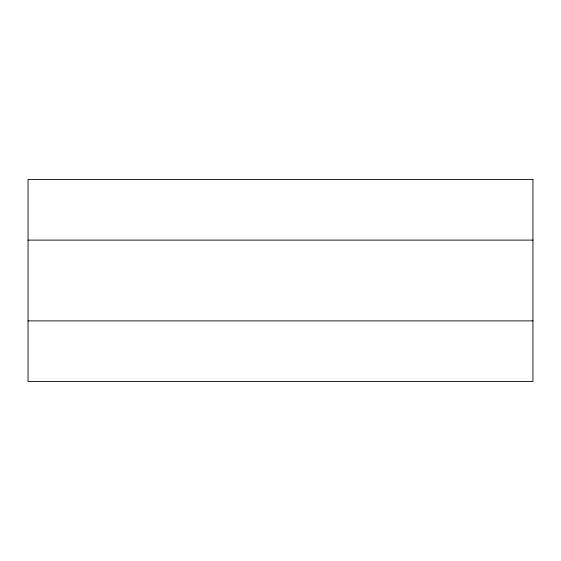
<?xml version="1.0" encoding="UTF-8"?>
<svg xmlns="http://www.w3.org/2000/svg" width="561" height="561" viewBox="0 0 561 561"><rect width="100%" height="100%" fill="white"/><g stroke="black" fill="none" stroke-linecap="round" stroke-linejoin="round"><path stroke-width="0.84" d="M28.05 240.108L532.95 240.108M28.05 320.892L532.95 320.892M532.95 179.52L28.05 179.52L28.05 381.48L532.95 381.48L532.95 179.52"/></g></svg>
